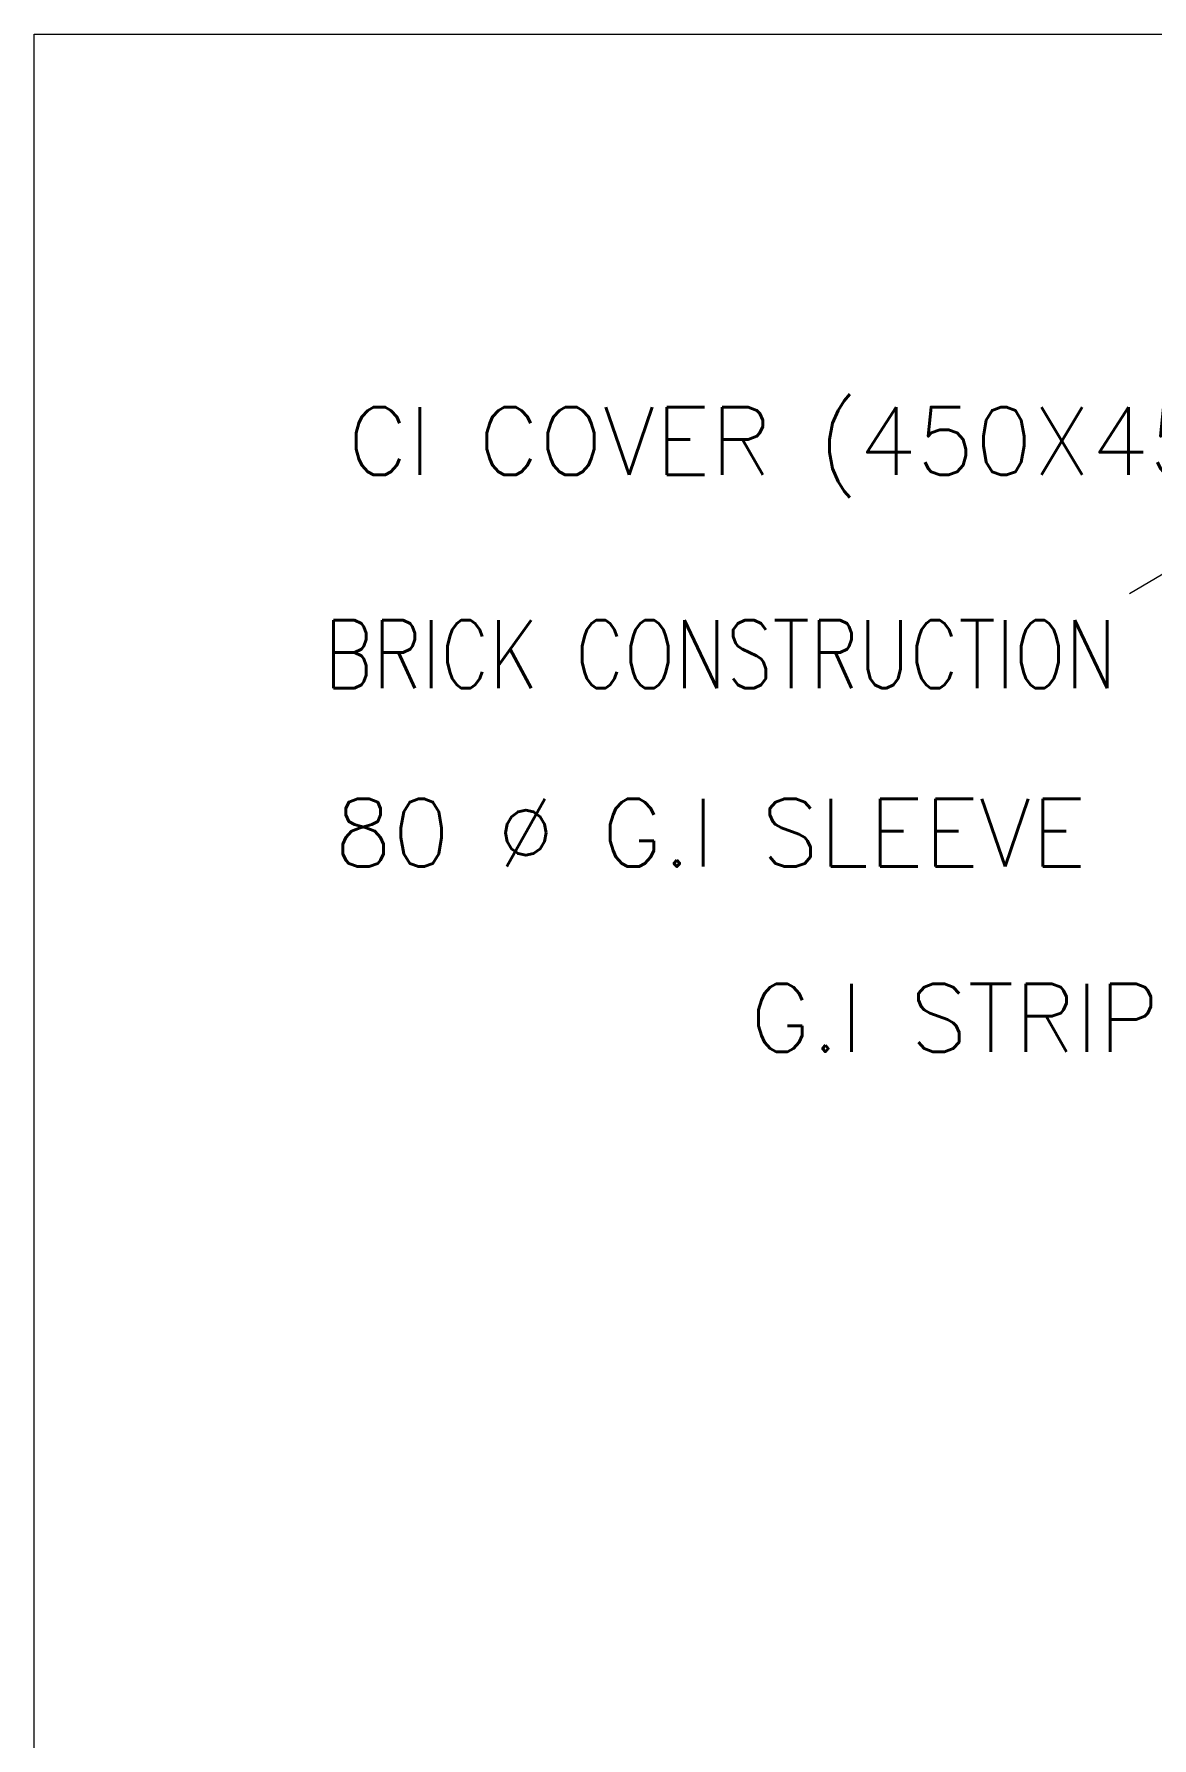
# Model space of a CAD drawing. Header units: millimetres. Extents: x 1380494 to 2061523, y -305664 to -174999.
# Drawn here: x 1578986 to 1580211, y -256793 to -254927 of the extents above; entities that cross this region are included whole.
import ezdxf

# ---------------------------------------------------------------- set-up
doc = ezdxf.new("R2010")
doc.units = ezdxf.units.MM
doc.header["$LTSCALE"] = 600
doc.header["$MEASUREMENT"] = 0
for name, color, linetype, lineweight in [('EP', 3, 'Continuous', 0), ('HAT', 250, 'Continuous', 0), ('TXT', 7, 'Continuous', 0)]:
    doc.layers.add(name, color=color, linetype=linetype, lineweight=lineweight)
doc.styles.add('ROMANS', font='romans.shx')

# ---------------------------------------------------------------- blocks, each defined once
blk = doc.blocks.new('Earthing')
at = {"layer": 'HAT'}
blk.add_line((-468.94, 307.1), (-474.26, 303.96), dxfattribs=at)
at = {"layer": 'TXT', "color": 7}
for p, q in [((-542.46, 338.78), (-274.97, 338.78)), ((-542.46, 0), (-542.46, 338.78))]:
    blk.add_line(p, q, dxfattribs=at)
at = {"layer": 'TXT', "color": 7, "style": 'ROMANS'}
for s, height, p in [('CI COVER (450X450MM)', 4.2188, (-522.96, 311.35)), ('80 %%C G.I SLEEVE', 4.2188, (-523.78, 286.98)), ('G.I STRIP ', 4.219, (-497.9, 275.46))]:
    blk.add_text(s, height=height, dxfattribs=at).set_placement(p)
at = {"layer": 'TXT', "color": 7, "style": 'ROMANS', "width": 0.8}
blk.add_text('BRICK CONSTRUCTION', height=4.2188, dxfattribs=at).set_placement((-524.4, 298.09))

msp = doc.modelspace()

# ---------------------------------------------------------------- block references
at = {"layer": 'EP', "color": 7, "linetype": 'ByBlock', "xscale": 17.600327341887, "yscale": 17.600327341887, "zscale": 17.600327341887}
msp.add_blockref('Earthing', (1588533.2804, -260889.538), dxfattribs=at)

doc.saveas('drawing.dxf')
